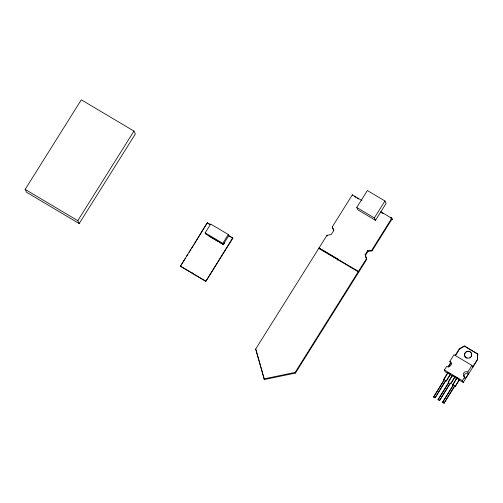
<?xml version="1.0" encoding="UTF-8"?>
<svg xmlns="http://www.w3.org/2000/svg" width="503" height="503" viewBox="0 0 503 503"><rect width="100%" height="100%" fill="white"/><g stroke="black" fill="none" stroke-linecap="round" stroke-linejoin="round"><path stroke-width="0.75" d="M472.694 366.957L477.41 359.444L477.737 353.974L464.282 345.982L459.434 348.768L455.114 355.659M459.252 380.079L463.25 382.456L477.523 359.683L477.737 353.974M25.15 189.392L81.304 99.814L133.955 131.088L135.357 133.98L79.204 223.552L26.552 192.278L25.15 189.392L77.802 220.666L79.204 223.552M77.802 220.666L133.955 131.088M232.87 238.202L228.978 235.888L228.318 234.524L210.675 224.049L205.136 232.883L205.645 233.926L223.288 244.401L228.821 235.567L232.87 238.202L205.802 281.384L180.37 266.282L207.286 222.779L210.531 224.709M180.37 266.282L185.368 258.309M186.619 256.316L187.871 254.323M189.115 252.33L190.782 249.67M191.618 248.344L193.284 245.684M194.114 244.357L207.286 222.779M223.288 244.401L222.779 243.358L228.318 234.524M223.835 244.093L224.627 242.83M205.802 281.384L232.719 237.881M381.173 212.436L380.853 211.782L391.768 218.264L371.717 250.249L367.636 250.727L365.153 254.688L366.725 259.378L295.443 373.081L264.352 379.532L255.7 349.007L326.981 235.303L331.238 234.543L333.715 230.581L332.294 226.828L352.345 194.843L361.971 200.565M356.746 207.488L367.372 190.536L384.971 200.993L386.122 203.369L375.496 220.32L357.903 209.87L356.746 207.488L374.339 217.944L375.496 220.32M337.601 260.164L338.161 259.271L319.065 247.929M374.339 217.944L384.971 200.993M365.474 255.348L367.951 251.387L372.038 250.903L392.089 218.918L390.158 217.774M264.031 378.872L295.123 372.421L366.404 258.724L365.153 254.688M447.934 373.358L445.274 371.78L444.407 369.994L446.67 366.379A2.968 2.892 -25.9 0 0 450.745 365.373A2.968 2.892 -25.9 0 0 449.801 361.38L453.97 354.734L471.946 365.411L472.814 367.196M448.217 366.706L450.569 362.959L449.801 361.38M448.186 367.133L451.097 362.493M455.624 355.269L459.547 349.007L463.791 346.567M435.064 397.842L433.611 396.974L444.35 379.847L443.747 379.325L447.978 372.566L450.531 374.245L446.293 381.004L445.689 380.482L435.064 397.842L445.803 380.708M443.853 379.551L447.978 372.566M433.611 396.974L444.237 379.614L443.747 379.325M446.293 381.004L450.424 374.018M439.565 400.514L438.107 399.646L448.846 382.519L448.242 381.997L452.48 375.238L455.033 376.917L450.795 383.676L450.191 383.154L439.565 400.514L450.304 383.38M448.355 382.223L452.48 375.238M438.107 399.646L448.739 382.293L448.242 381.997M450.795 383.676L454.919 376.69M444.061 403.186L442.609 402.318L453.348 385.191L452.744 384.669L456.982 377.91L459.528 379.589L455.297 386.348L454.693 385.826L444.061 403.186L454.8 386.053M452.857 384.896L456.982 377.91M442.609 402.318L453.234 384.965L452.744 384.669M455.297 386.348L459.421 379.363M463.25 382.456L462.383 380.67L464.646 377.055A2.968 2.892 -25.9 0 1 463.703 373.069A2.968 2.892 -25.9 0 1 467.777 372.063L471.946 365.411M464.37 377.552A2.968 2.892 -25.9 0 0 465.413 378.633L468.545 373.635L467.777 372.063M358.488 271.343L318.927 248.155M354.59 196.648L355.873 197.409M357.155 198.176L358.444 198.936M381.815 212.819L383.097 213.58M318.789 248.375L358.205 271.79M477.85 354.213L464.282 345.982M207.443 223.099L210.04 224.64M444.407 369.994L462.383 380.67M448.701 373.157L450.531 374.245M452.593 375.464L455.033 376.917M457.089 378.137L459.528 379.589M449.934 374.546L452.593 376.125M454.593 377.313L457.258 378.897M205.136 232.883L222.779 243.358M209.066 236.184L218.214 241.616M219.522 242.396L223.439 244.722M445.689 380.482L446.186 380.771M450.191 383.154L450.682 383.449M454.693 385.826L455.184 386.122M433.498 396.748L434.957 397.609M438 399.42L439.452 400.281M442.495 402.092L443.954 402.96M180.219 265.961L205.645 281.064M391.447 217.604L392.529 219.836M464.646 377.055L465.413 378.633M352.345 194.843L352.666 195.504M371.717 250.249L372.038 250.903M367.636 250.727L367.951 251.387M366.404 258.724L366.725 259.378M332.294 226.828L333.803 230.619M326.981 235.303L327.302 235.964M295.123 372.421L295.443 373.081M255.7 349.007L264.352 379.532M192.592 272.808L192.932 273.513M464.099 376.848A2.968 2.892 -25.9 0 1 468.545 373.635M466.287 357.935A3.609 3.515 -25.9 0 1 466.501 351.817A3.609 3.515 -25.9 0 1 471.776 354.948M471.619 355.86A3.609 3.515 -25.9 0 1 471.229 356.709M470.638 357.432A3.609 3.515 -25.9 0 1 469.871 357.985M450.569 362.959A2.968 2.892 -25.9 0 1 451.612 364.04M467.023 358.061A3.609 3.515 -25.9 0 0 471.569 353.798A3.609 3.515 -25.9 0 0 465.621 352.131A3.609 3.515 -25.9 0 0 467.023 358.061"/></g></svg>
